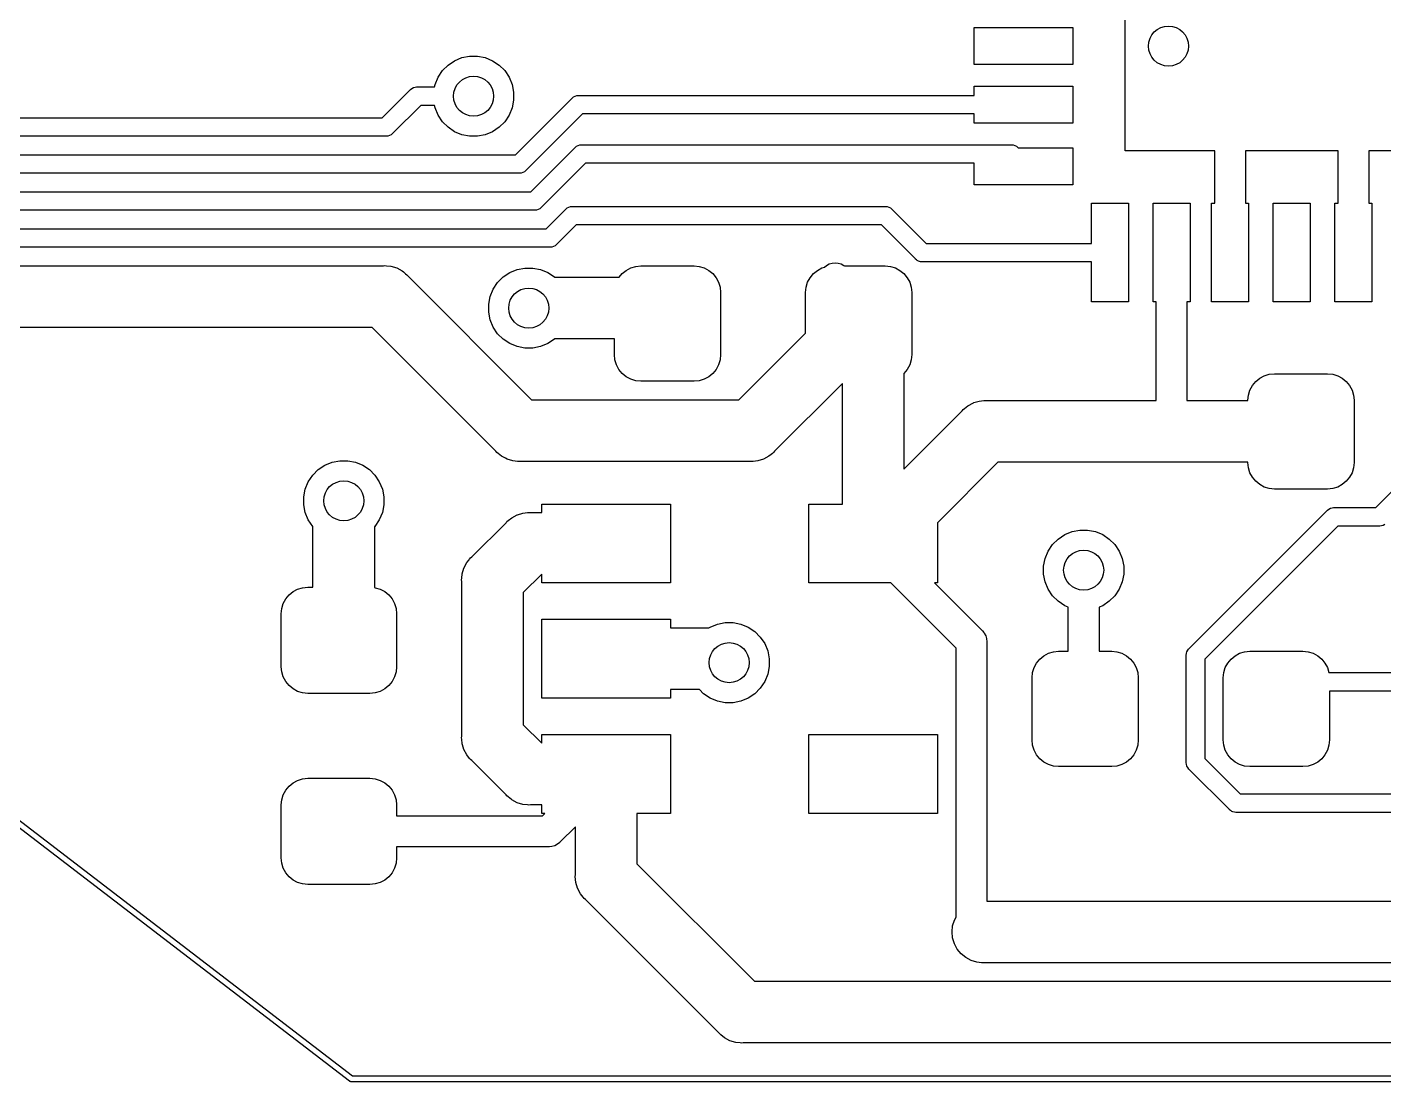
# Model space of a CAD drawing. Extents: x 3.73 to 8.73, y -2.84 to -2.2.
# Drawn here: x 5.4548 to 5.8949, y -2.841 to -2.4989 of the extents above; entities that cross this region are included whole.
import ezdxf

# ---------------------------------------------------------------- set-up
doc = ezdxf.new("R2010")
doc.units = 0
doc.header["$MEASUREMENT"] = 0
doc.layers.add('BLACK', color=7, linetype='CONTINUOUS')

msp = doc.modelspace()

# ---------------------------------------------------------------- linework, layer by layer
at = {"layer": 'BLACK', "linetype": 'CONTINUOUS'}
for p, q in [((5.811, -2.539), (5.811, -2.411)), ((5.762, -2.511), (5.762, -2.499)), ((5.762, -2.499), (5.794, -2.499)), ((5.794, -2.499), (5.794, -2.511)), ((5.5958, -2.50875), (5.59831, -2.50825)), ((5.59831, -2.50825), (5.60088, -2.50825)), ((5.60088, -2.50825), (5.60339, -2.50875)), ((5.5895, -2.51296), (5.59131, -2.51115)), ((5.59131, -2.51115), (5.59344, -2.50973)), ((5.59344, -2.50973), (5.5958, -2.50875)), ((5.60339, -2.50875), (5.60575, -2.50973)), ((5.60575, -2.50973), (5.60788, -2.51115)), ((5.60788, -2.51115), (5.60969, -2.51296)), ((5.794, -2.511), (5.762, -2.511)), ((5.58709, -2.51746), (5.58807, -2.51509)), ((5.58807, -2.51509), (5.5895, -2.51296)), ((5.60969, -2.51296), (5.61112, -2.51509)), ((5.61112, -2.51509), (5.6121, -2.51746)), ((5.56997, -2.52825), (5.57898, -2.51923)), ((5.57898, -2.51923), (5.57908, -2.51912)), ((5.57908, -2.51912), (5.57954, -2.51875)), ((5.57954, -2.51875), (5.58006, -2.51847)), ((5.58006, -2.51847), (5.58062, -2.5183)), ((5.58062, -2.5183), (5.58106, -2.51825)), ((5.58106, -2.51825), (5.58121, -2.51824)), ((5.58106, -2.51825), (5.58106, -2.51825)), ((5.58121, -2.51824), (5.58136, -2.51825)), ((5.58136, -2.51825), (5.58694, -2.51825)), ((5.58694, -2.51825), (5.58709, -2.51746)), ((5.6121, -2.51746), (5.61259, -2.51997)), ((5.61259, -2.51997), (5.61259, -2.52253)), ((5.63153, -2.52187), (5.63199, -2.52149)), ((5.63199, -2.52149), (5.63251, -2.52121)), ((5.63251, -2.52121), (5.63308, -2.52104)), ((5.63308, -2.52104), (5.63352, -2.521)), ((5.63352, -2.521), (5.63367, -2.52099)), ((5.63352, -2.521), (5.63352, -2.521)), ((5.63367, -2.52099), (5.63381, -2.521)), ((5.63381, -2.521), (5.762, -2.521)), ((5.762, -2.521), (5.762, -2.518)), ((5.762, -2.518), (5.794, -2.518)), ((5.794, -2.518), (5.794, -2.53)), ((5.58245, -2.52425), (5.57344, -2.53327)), ((5.58694, -2.52425), (5.58245, -2.52425)), ((5.58709, -2.52504), (5.58694, -2.52425)), ((5.58807, -2.52741), (5.58709, -2.52504)), ((5.6121, -2.52504), (5.61112, -2.52741)), ((5.61259, -2.52253), (5.6121, -2.52504)), ((5.61317, -2.54025), (5.63144, -2.52198)), ((5.63144, -2.52198), (5.63153, -2.52187)), ((4.25765, -2.52825), (5.56997, -2.52825)), ((5.5895, -2.52954), (5.58807, -2.52741)), ((5.59131, -2.53135), (5.5895, -2.52954)), ((5.60969, -2.52954), (5.60788, -2.53135)), ((5.61112, -2.52741), (5.60969, -2.52954)), ((5.63491, -2.527), (5.61664, -2.54527)), ((5.762, -2.527), (5.63491, -2.527)), ((5.762, -2.53), (5.762, -2.527)), ((5.794, -2.53), (5.762, -2.53)), ((5.57106, -2.53425), (4.25656, -2.53425)), ((5.57121, -2.53427), (5.57106, -2.53425)), ((5.57136, -2.53425), (5.57121, -2.53427)), ((5.5718, -2.53421), (5.57136, -2.53425)), ((5.57136, -2.53425), (5.57136, -2.53425)), ((5.57236, -2.53404), (5.5718, -2.53421)), ((5.57289, -2.53376), (5.57236, -2.53404)), ((5.57334, -2.53338), (5.57289, -2.53376)), ((5.57344, -2.53327), (5.57334, -2.53338)), ((5.59344, -2.53277), (5.59131, -2.53135)), ((5.5958, -2.53375), (5.59344, -2.53277)), ((5.59831, -2.53425), (5.5958, -2.53375)), ((5.60088, -2.53425), (5.59831, -2.53425)), ((5.60339, -2.53375), (5.60088, -2.53425)), ((5.60575, -2.53277), (5.60339, -2.53375)), ((5.60788, -2.53135), (5.60575, -2.53277)), ((5.61814, -2.55225), (5.63241, -2.53798)), ((5.63241, -2.53798), (5.63251, -2.53787)), ((5.63251, -2.53787), (5.63262, -2.53777)), ((5.63262, -2.53777), (5.63296, -2.53749)), ((5.63262, -2.53777), (5.63262, -2.53777)), ((5.63296, -2.53749), (5.63348, -2.53721)), ((5.63348, -2.53721), (5.63405, -2.53704)), ((5.63405, -2.53704), (5.63449, -2.537)), ((5.63449, -2.537), (5.63464, -2.53699)), ((5.63449, -2.537), (5.63449, -2.537)), ((5.63464, -2.53699), (5.63478, -2.537)), ((5.63478, -2.537), (5.77385, -2.537)), ((5.77385, -2.537), (5.774, -2.53699)), ((5.774, -2.53699), (5.77415, -2.537)), ((5.77415, -2.537), (5.77415, -2.537)), ((5.77415, -2.537), (5.77459, -2.53704)), ((5.77459, -2.53704), (5.77515, -2.53721)), ((5.77515, -2.53721), (5.77567, -2.53749)), ((5.77567, -2.53749), (5.77613, -2.53787)), ((5.77613, -2.53787), (5.77623, -2.53798)), ((5.77623, -2.53798), (5.77624, -2.538)), ((5.77624, -2.538), (5.794, -2.538)), ((5.794, -2.538), (5.794, -2.55)), ((5.84, -2.539), (5.811, -2.539)), ((5.84, -2.556), (5.84, -2.539)), ((5.88, -2.539), (5.85, -2.539)), ((5.85, -2.539), (5.85, -2.556)), ((5.88, -2.556), (5.88, -2.539)), ((5.9, -2.539), (5.89, -2.539)), ((5.89, -2.539), (5.89, -2.556)), ((4.18436, -2.54025), (5.61317, -2.54025)), ((5.63588, -2.543), (5.62161, -2.55727)), ((5.762, -2.543), (5.63588, -2.543)), ((5.762, -2.55), (5.762, -2.543)), ((5.61427, -2.54625), (4.18326, -2.54625)), ((5.61441, -2.54627), (5.61427, -2.54625)), ((5.61456, -2.54625), (5.61441, -2.54627)), ((5.615, -2.54621), (5.61456, -2.54625)), ((5.61456, -2.54625), (5.61456, -2.54625)), ((5.61557, -2.54604), (5.615, -2.54621)), ((5.61609, -2.54576), (5.61557, -2.54604)), ((5.61655, -2.54538), (5.61609, -2.54576)), ((5.61664, -2.54527), (5.61655, -2.54538)), ((3.97005, -2.55225), (5.61814, -2.55225)), ((5.794, -2.55), (5.762, -2.55)), ((5.8, -2.569), (5.8, -2.556)), ((5.8, -2.556), (5.812, -2.556)), ((5.812, -2.556), (5.812, -2.588)), ((5.82, -2.588), (5.82, -2.556)), ((5.82, -2.556), (5.832, -2.556)), ((5.832, -2.556), (5.832, -2.588)), ((5.839, -2.588), (5.839, -2.556)), ((5.839, -2.556), (5.84, -2.556)), ((5.85, -2.556), (5.851, -2.556)), ((5.851, -2.556), (5.851, -2.588)), ((5.859, -2.588), (5.859, -2.556)), ((5.859, -2.556), (5.871, -2.556)), ((5.871, -2.556), (5.871, -2.588)), ((5.879, -2.588), (5.879, -2.556)), ((5.879, -2.556), (5.88, -2.556)), ((5.89, -2.556), (5.891, -2.556)), ((5.891, -2.556), (5.891, -2.588)), ((5.61924, -2.55825), (3.97115, -2.55825)), ((5.61938, -2.55827), (5.61924, -2.55825)), ((5.61953, -2.55825), (5.61938, -2.55827)), ((5.61997, -2.55821), (5.61953, -2.55825)), ((5.61953, -2.55825), (5.61953, -2.55825)), ((5.62054, -2.55804), (5.61997, -2.55821)), ((5.62106, -2.55776), (5.62054, -2.55804)), ((5.62152, -2.55738), (5.62106, -2.55776)), ((5.62161, -2.55727), (5.62152, -2.55738)), ((5.62311, -2.56425), (5.62938, -2.55798)), ((5.62938, -2.55798), (5.62948, -2.55787)), ((5.62948, -2.55787), (5.62993, -2.55749)), ((5.62993, -2.55749), (5.63045, -2.55721)), ((5.63045, -2.55721), (5.63102, -2.55704)), ((5.63102, -2.55704), (5.63146, -2.557)), ((5.63146, -2.557), (5.63161, -2.55699)), ((5.63146, -2.557), (5.63146, -2.557)), ((5.63161, -2.55699), (5.63175, -2.557)), ((5.63175, -2.557), (5.73297, -2.557)), ((5.73297, -2.557), (5.73312, -2.55699)), ((5.73312, -2.55699), (5.73326, -2.557)), ((5.73326, -2.557), (5.73326, -2.557)), ((5.73326, -2.557), (5.7337, -2.55704)), ((5.7337, -2.55704), (5.73427, -2.55721)), ((5.73427, -2.55721), (5.73479, -2.55749)), ((5.73479, -2.55749), (5.73525, -2.55787)), ((5.73525, -2.55787), (5.73534, -2.55798)), ((5.73534, -2.55798), (5.74636, -2.569)), ((4.39289, -2.56425), (5.62311, -2.56425)), ((5.63285, -2.563), (5.62658, -2.56927)), ((5.73187, -2.563), (5.63285, -2.563)), ((5.74289, -2.57402), (5.73187, -2.563)), ((5.62551, -2.57004), (5.62494, -2.57021)), ((5.62603, -2.56976), (5.62551, -2.57004)), ((5.62649, -2.56938), (5.62603, -2.56976)), ((5.62658, -2.56927), (5.62649, -2.56938)), ((5.74636, -2.569), (5.8, -2.569)), ((5.62421, -2.57025), (4.39575, -2.57025)), ((5.62435, -2.57027), (5.62421, -2.57025)), ((5.6245, -2.57025), (5.62435, -2.57027)), ((5.62494, -2.57021), (5.6245, -2.57025)), ((5.6245, -2.57025), (5.6245, -2.57025)), ((5.74299, -2.57413), (5.74289, -2.57402)), ((5.74323, -2.57434), (5.74299, -2.57413)), ((5.74344, -2.57451), (5.74323, -2.57434)), ((5.74396, -2.57478), (5.74344, -2.57451)), ((4.42424, -2.57625), (5.57034, -2.57625)), ((5.57034, -2.57625), (5.57083, -2.5762)), ((5.57083, -2.5762), (5.57132, -2.57625)), ((5.57132, -2.57625), (5.57132, -2.57625)), ((5.57132, -2.57625), (5.57279, -2.5764)), ((5.57279, -2.5764), (5.57468, -2.57697)), ((5.57468, -2.57697), (5.57642, -2.5779)), ((5.57642, -2.5779), (5.57685, -2.57825)), ((5.57685, -2.57825), (5.57756, -2.57883)), ((5.57756, -2.57883), (5.57756, -2.57884)), ((5.57756, -2.57884), (5.57794, -2.57915)), ((5.60921, -2.5799), (5.61134, -2.57848)), ((5.61134, -2.57848), (5.61371, -2.5775)), ((5.61371, -2.5775), (5.61622, -2.577)), ((5.61622, -2.577), (5.61878, -2.577)), ((5.61878, -2.577), (5.62129, -2.5775)), ((5.62129, -2.5775), (5.62366, -2.57848)), ((5.62366, -2.57848), (5.62579, -2.5799)), ((5.64683, -2.58), (5.6478, -2.57882)), ((5.6478, -2.57882), (5.6491, -2.57775)), ((5.6491, -2.57775), (5.65059, -2.57695)), ((5.65059, -2.57695), (5.65221, -2.57646)), ((5.65221, -2.57646), (5.65389, -2.5763)), ((5.65389, -2.5763), (5.67111, -2.5763)), ((5.67111, -2.5763), (5.67279, -2.57646)), ((5.67279, -2.57646), (5.67441, -2.57695)), ((5.67441, -2.57695), (5.6759, -2.57775)), ((5.6759, -2.57775), (5.6772, -2.57882)), ((5.6772, -2.57882), (5.67827, -2.58013)), ((5.70873, -2.58013), (5.70981, -2.57882)), ((5.70981, -2.57882), (5.71111, -2.57775)), ((5.71111, -2.57775), (5.7126, -2.57695)), ((5.7126, -2.57695), (5.71343, -2.5767)), ((5.71343, -2.5767), (5.71412, -2.57614)), ((5.71412, -2.57614), (5.71499, -2.57567)), ((5.71499, -2.57567), (5.71593, -2.57539)), ((5.71593, -2.57539), (5.71691, -2.57529)), ((5.71691, -2.57529), (5.71789, -2.57539)), ((5.71789, -2.57539), (5.71883, -2.57567)), ((5.71883, -2.57567), (5.7197, -2.57614)), ((5.7197, -2.57614), (5.7199, -2.5763)), ((5.7199, -2.5763), (5.73312, -2.5763)), ((5.73312, -2.5763), (5.7348, -2.57646)), ((5.7348, -2.57646), (5.73642, -2.57695)), ((5.73642, -2.57695), (5.7379, -2.57775)), ((5.7379, -2.57775), (5.73921, -2.57882)), ((5.73921, -2.57882), (5.74028, -2.58013)), ((5.74396, -2.57479), (5.74396, -2.57478)), ((5.74453, -2.57496), (5.74396, -2.57479)), ((5.74497, -2.575), (5.74453, -2.57496)), ((5.74512, -2.57501), (5.74497, -2.575)), ((5.74497, -2.575), (5.74497, -2.575)), ((5.74526, -2.575), (5.74512, -2.57501)), ((5.8, -2.575), (5.74526, -2.575)), ((5.8, -2.588), (5.8, -2.575)), ((5.57794, -2.57915), (5.57825, -2.57953)), ((5.57825, -2.57953), (5.61842, -2.6197)), ((5.60598, -2.58384), (5.6074, -2.58171)), ((5.6074, -2.58171), (5.60921, -2.5799)), ((5.62579, -2.5799), (5.62588, -2.58)), ((5.62588, -2.58), (5.64683, -2.58)), ((5.67827, -2.58013), (5.67907, -2.58162)), ((5.67907, -2.58162), (5.67956, -2.58323)), ((5.67956, -2.58323), (5.67972, -2.58491)), ((5.70728, -2.58491), (5.70745, -2.58323)), ((5.70745, -2.58323), (5.70794, -2.58162)), ((5.70794, -2.58162), (5.70873, -2.58013)), ((5.74028, -2.58013), (5.74108, -2.58162)), ((5.74108, -2.58162), (5.74157, -2.58323)), ((5.74157, -2.58323), (5.74173, -2.58491)), ((5.6045, -2.58872), (5.605, -2.58621)), ((5.605, -2.58621), (5.60598, -2.58384)), ((5.67972, -2.58491), (5.67972, -2.60509)), ((5.70728, -2.59808), (5.70728, -2.58491)), ((5.74173, -2.58491), (5.74173, -2.60509)), ((5.6045, -2.59128), (5.6045, -2.58872)), ((5.605, -2.59379), (5.6045, -2.59128)), ((5.812, -2.588), (5.8, -2.588)), ((5.821, -2.588), (5.82, -2.588)), ((5.821, -2.62), (5.821, -2.588)), ((5.832, -2.588), (5.831, -2.588)), ((5.831, -2.588), (5.831, -2.62)), ((5.851, -2.588), (5.839, -2.588)), ((5.871, -2.588), (5.859, -2.588)), ((5.891, -2.588), (5.879, -2.588)), ((5.56669, -2.59625), (4.42776, -2.59625)), ((5.60686, -2.63643), (5.56669, -2.59625)), ((5.60598, -2.59616), (5.605, -2.59379)), ((5.6074, -2.59829), (5.60598, -2.59616)), ((5.60921, -2.6001), (5.6074, -2.59829)), ((5.61134, -2.60152), (5.60921, -2.6001)), ((5.62579, -2.6001), (5.62366, -2.60152)), ((5.62588, -2.6), (5.62579, -2.6001)), ((5.64528, -2.6), (5.62588, -2.6)), ((5.64528, -2.60509), (5.64528, -2.6)), ((5.68566, -2.6197), (5.70728, -2.59808)), ((5.61371, -2.6025), (5.61134, -2.60152)), ((5.61622, -2.603), (5.61371, -2.6025)), ((5.61878, -2.603), (5.61622, -2.603)), ((5.62129, -2.6025), (5.61878, -2.603)), ((5.62366, -2.60152), (5.62129, -2.6025)), ((5.64544, -2.60677), (5.64528, -2.60509)), ((5.67972, -2.60509), (5.67956, -2.60677)), ((5.74173, -2.60509), (5.74157, -2.60677)), ((5.26061, -2.60923), (5.56033, -2.83902)), ((5.64593, -2.60838), (5.64544, -2.60677)), ((5.64673, -2.60987), (5.64593, -2.60838)), ((5.67907, -2.60838), (5.67827, -2.60987)), ((5.67956, -2.60677), (5.67907, -2.60838)), ((5.74108, -2.60838), (5.74028, -2.60987)), ((5.74157, -2.60677), (5.74108, -2.60838)), ((5.55939, -2.84077), (5.25967, -2.61098)), ((5.6478, -2.61118), (5.64673, -2.60987)), ((5.6491, -2.61225), (5.6478, -2.61118)), ((5.65059, -2.61305), (5.6491, -2.61225)), ((5.65221, -2.61354), (5.65059, -2.61305)), ((5.65389, -2.6137), (5.65221, -2.61354)), ((5.67111, -2.6137), (5.65389, -2.6137)), ((5.67279, -2.61354), (5.67111, -2.6137)), ((5.67441, -2.61305), (5.67279, -2.61354)), ((5.6759, -2.61225), (5.67441, -2.61305)), ((5.6772, -2.61118), (5.6759, -2.61225)), ((5.67827, -2.60987), (5.6772, -2.61118)), ((5.74028, -2.60987), (5.73921, -2.61117)), ((5.73921, -2.61117), (5.73921, -2.6422)), ((5.85222, -2.61513), (5.85329, -2.61382)), ((5.85329, -2.61382), (5.8546, -2.61275)), ((5.8546, -2.61275), (5.85608, -2.61195)), ((5.85608, -2.61195), (5.8577, -2.61146)), ((5.8577, -2.61146), (5.85938, -2.6113)), ((5.85938, -2.6113), (5.8766, -2.6113)), ((5.8766, -2.6113), (5.87828, -2.61146)), ((5.87828, -2.61146), (5.8799, -2.61195)), ((5.8799, -2.61195), (5.88139, -2.61275)), ((5.88139, -2.61275), (5.88269, -2.61382)), ((5.88269, -2.61382), (5.88377, -2.61513)), ((5.71921, -2.61444), (5.69722, -2.63643)), ((5.71921, -2.65354), (5.71921, -2.61444)), ((5.85077, -2.61991), (5.85093, -2.61823)), ((5.85093, -2.61823), (5.85142, -2.61662)), ((5.85142, -2.61662), (5.85222, -2.61513)), ((5.88377, -2.61513), (5.88456, -2.61662)), ((5.88456, -2.61662), (5.88505, -2.61823)), ((5.88505, -2.61823), (5.88522, -2.61991)), ((5.61842, -2.6197), (5.68566, -2.6197)), ((5.75813, -2.62328), (5.75845, -2.62289)), ((5.75845, -2.62289), (5.75883, -2.62258)), ((5.75883, -2.62258), (5.75997, -2.62165)), ((5.75883, -2.62258), (5.75883, -2.62258)), ((5.75997, -2.62165), (5.76171, -2.62072)), ((5.76171, -2.62072), (5.76189, -2.62066)), ((5.76189, -2.62066), (5.76359, -2.62014)), ((5.76359, -2.62014), (5.76506, -2.62)), ((5.76506, -2.62), (5.76555, -2.61995)), ((5.76506, -2.62), (5.76506, -2.62)), ((5.76555, -2.61995), (5.76604, -2.62)), ((5.76604, -2.62), (5.821, -2.62)), ((5.831, -2.62), (5.85077, -2.62)), ((5.85077, -2.62), (5.85077, -2.61991)), ((5.88522, -2.61991), (5.88522, -2.64009)), ((5.73921, -2.6422), (5.75813, -2.62328)), ((5.55134, -2.64098), (5.55371, -2.64)), ((5.55371, -2.64), (5.55622, -2.6395)), ((5.55622, -2.6395), (5.55878, -2.6395)), ((5.55878, -2.6395), (5.56129, -2.64)), ((5.56129, -2.64), (5.56366, -2.64098)), ((5.60718, -2.63681), (5.60686, -2.63643)), ((5.60756, -2.63712), (5.60718, -2.63681)), ((5.6087, -2.63806), (5.60756, -2.63712)), ((5.60756, -2.63712), (5.60756, -2.63712)), ((5.60992, -2.63871), (5.6087, -2.63806)), ((5.61044, -2.63898), (5.60992, -2.63871)), ((5.61232, -2.63956), (5.61044, -2.63898)), ((5.61379, -2.6397), (5.61232, -2.63956)), ((5.61428, -2.63975), (5.61379, -2.6397)), ((5.61379, -2.6397), (5.61379, -2.6397)), ((5.61477, -2.6397), (5.61428, -2.63975)), ((5.68932, -2.6397), (5.61477, -2.6397)), ((5.68981, -2.63975), (5.68932, -2.6397)), ((5.6903, -2.6397), (5.68981, -2.63975)), ((5.69177, -2.63956), (5.6903, -2.6397)), ((5.6903, -2.6397), (5.6903, -2.6397)), ((5.69365, -2.63898), (5.69177, -2.63956)), ((5.69539, -2.63806), (5.69365, -2.63898)), ((5.6961, -2.63747), (5.69539, -2.63806)), ((5.69653, -2.63712), (5.6961, -2.63747)), ((5.69691, -2.63681), (5.69653, -2.63712)), ((5.69653, -2.63712), (5.69653, -2.63712)), ((5.69722, -2.63643), (5.69691, -2.63681)), ((5.76969, -2.64), (5.75008, -2.65961)), ((5.85077, -2.64), (5.76969, -2.64)), ((5.85077, -2.64009), (5.85077, -2.64)), ((5.85093, -2.64177), (5.85077, -2.64009)), ((5.88522, -2.64009), (5.88505, -2.64177)), ((5.54598, -2.64634), (5.5474, -2.64421)), ((5.5474, -2.64421), (5.54921, -2.6424)), ((5.54921, -2.6424), (5.55134, -2.64098)), ((5.56366, -2.64098), (5.56579, -2.6424)), ((5.56579, -2.6424), (5.5676, -2.64421)), ((5.5676, -2.64421), (5.56902, -2.64634)), ((5.85142, -2.64338), (5.85093, -2.64177)), ((5.85222, -2.64487), (5.85142, -2.64338)), ((5.85329, -2.64618), (5.85222, -2.64487)), ((5.88377, -2.64487), (5.88269, -2.64618)), ((5.88456, -2.64338), (5.88377, -2.64487)), ((5.88505, -2.64177), (5.88456, -2.64338)), ((5.5445, -2.65122), (5.545, -2.64871)), ((5.545, -2.64871), (5.54598, -2.64634)), ((5.56902, -2.64634), (5.57, -2.64871)), ((5.57, -2.64871), (5.5705, -2.65122)), ((5.8546, -2.64725), (5.85329, -2.64618)), ((5.85608, -2.64805), (5.8546, -2.64725)), ((5.8577, -2.64854), (5.85608, -2.64805)), ((5.85938, -2.6487), (5.8577, -2.64854)), ((5.8766, -2.6487), (5.85938, -2.6487)), ((5.87828, -2.64854), (5.8766, -2.6487)), ((5.8799, -2.64805), (5.87828, -2.64854)), ((5.88139, -2.64725), (5.8799, -2.64805)), ((5.88269, -2.64618), (5.88139, -2.64725)), ((5.89222, -2.6547), (5.90078, -2.64614)), ((5.5445, -2.65378), (5.5445, -2.65122)), ((5.5705, -2.65122), (5.5705, -2.65378)), ((5.62173, -2.65634), (5.62173, -2.65354)), ((5.62173, -2.65354), (5.66346, -2.65354)), ((5.66346, -2.65354), (5.66346, -2.67913)), ((5.70835, -2.67913), (5.70835, -2.65354)), ((5.70835, -2.65354), (5.71921, -2.65354)), ((5.545, -2.65629), (5.5445, -2.65378)), ((5.54598, -2.65866), (5.545, -2.65629)), ((5.57, -2.65629), (5.56902, -2.65866)), ((5.5705, -2.65378), (5.57, -2.65629)), ((5.61081, -2.65892), (5.61196, -2.65798)), ((5.61196, -2.65798), (5.61369, -2.65706)), ((5.61369, -2.65706), (5.6138, -2.65702)), ((5.6138, -2.65702), (5.61558, -2.65648)), ((5.61558, -2.65648), (5.61705, -2.65634)), ((5.61705, -2.65634), (5.61754, -2.65629)), ((5.61705, -2.65634), (5.61705, -2.65634)), ((5.61754, -2.65629), (5.61803, -2.65634)), ((5.61803, -2.65634), (5.62173, -2.65634)), ((5.83176, -2.70039), (5.87646, -2.65568)), ((5.87646, -2.65568), (5.87656, -2.65557)), ((5.87656, -2.65557), (5.87702, -2.65519)), ((5.87702, -2.65519), (5.87754, -2.65492)), ((5.87754, -2.65492), (5.8781, -2.65474)), ((5.8781, -2.65474), (5.87854, -2.6547)), ((5.87854, -2.6547), (5.87869, -2.65469)), ((5.87869, -2.65469), (5.87884, -2.6547)), ((5.87884, -2.6547), (5.89222, -2.6547)), ((5.5474, -2.66079), (5.54598, -2.65866)), ((5.5475, -2.66088), (5.5474, -2.66079)), ((5.5475, -2.68051), (5.5475, -2.66088)), ((5.5676, -2.66079), (5.5675, -2.66088)), ((5.5675, -2.66088), (5.5675, -2.68066)), ((5.56902, -2.65866), (5.5676, -2.66079)), ((5.59901, -2.67073), (5.61012, -2.65961)), ((5.61012, -2.65961), (5.61043, -2.65923)), ((5.61043, -2.65923), (5.61081, -2.65892)), ((5.61081, -2.65892), (5.61081, -2.65892)), ((5.75008, -2.65961), (5.75008, -2.67913)), ((5.79134, -2.66348), (5.79371, -2.6625)), ((5.79371, -2.6625), (5.79622, -2.662)), ((5.79622, -2.662), (5.79878, -2.662)), ((5.79878, -2.662), (5.80129, -2.6625)), ((5.80129, -2.6625), (5.80366, -2.66348)), ((5.87993, -2.6607), (5.83678, -2.70386)), ((5.89331, -2.6607), (5.87993, -2.6607)), ((5.89346, -2.66072), (5.89331, -2.6607)), ((5.89361, -2.6607), (5.89346, -2.66072)), ((5.89405, -2.66066), (5.89361, -2.6607)), ((5.89361, -2.6607), (5.89361, -2.6607)), ((5.89461, -2.66049), (5.89405, -2.66066)), ((5.89513, -2.66021), (5.89461, -2.66049)), ((5.78598, -2.66884), (5.7874, -2.66671)), ((5.7874, -2.66671), (5.78921, -2.6649)), ((5.78921, -2.6649), (5.79134, -2.66348)), ((5.80366, -2.66348), (5.80579, -2.6649)), ((5.80579, -2.6649), (5.8076, -2.66671)), ((5.8076, -2.66671), (5.80902, -2.66884)), ((5.59831, -2.67142), (5.59863, -2.67104)), ((5.59863, -2.67104), (5.59901, -2.67073)), ((5.7845, -2.67372), (5.785, -2.67121)), ((5.785, -2.67121), (5.78598, -2.66884)), ((5.80902, -2.66884), (5.81, -2.67121)), ((5.81, -2.67121), (5.8105, -2.67372)), ((5.59588, -2.67618), (5.59645, -2.6743)), ((5.59645, -2.6743), (5.59738, -2.67256)), ((5.59738, -2.67256), (5.59811, -2.67167)), ((5.59811, -2.67167), (5.59831, -2.67142)), ((5.59831, -2.67142), (5.59831, -2.67142)), ((5.7845, -2.67628), (5.7845, -2.67372)), ((5.8105, -2.67372), (5.8105, -2.67628)), ((5.59568, -2.67814), (5.59573, -2.67765)), ((5.59573, -2.67864), (5.59568, -2.67814)), ((5.59573, -2.67765), (5.59588, -2.67618)), ((5.59573, -2.67765), (5.59573, -2.67765)), ((5.59573, -2.72884), (5.59573, -2.67864)), ((5.62168, -2.67634), (5.61573, -2.68229)), ((5.62173, -2.67634), (5.62168, -2.67634)), ((5.62173, -2.67913), (5.62173, -2.67634)), ((5.66346, -2.67913), (5.62173, -2.67913)), ((5.73494, -2.67913), (5.70835, -2.67913)), ((5.75608, -2.70028), (5.73494, -2.67913)), ((5.75008, -2.67913), (5.74908, -2.67913)), ((5.74908, -2.67913), (5.76444, -2.6945)), ((5.785, -2.67879), (5.7845, -2.67628)), ((5.78598, -2.68116), (5.785, -2.67879)), ((5.81, -2.67879), (5.80902, -2.68116)), ((5.8105, -2.67628), (5.81, -2.67879)), ((5.53786, -2.68583), (5.53866, -2.68434)), ((5.53866, -2.68434), (5.53973, -2.68303)), ((5.53973, -2.68303), (5.54103, -2.68196)), ((5.54103, -2.68196), (5.54252, -2.68117)), ((5.54252, -2.68117), (5.54414, -2.68068)), ((5.54414, -2.68068), (5.54582, -2.68051)), ((5.54582, -2.68051), (5.5475, -2.68051)), ((5.5675, -2.68066), (5.56767, -2.68068)), ((5.56767, -2.68068), (5.56929, -2.68117)), ((5.56929, -2.68117), (5.57078, -2.68196)), ((5.57078, -2.68196), (5.57208, -2.68303)), ((5.57208, -2.68303), (5.57315, -2.68434)), ((5.57315, -2.68434), (5.57395, -2.68583)), ((5.61573, -2.68229), (5.61573, -2.72519)), ((5.7874, -2.68329), (5.78598, -2.68116)), ((5.78921, -2.6851), (5.7874, -2.68329)), ((5.8076, -2.68329), (5.80579, -2.6851)), ((5.80902, -2.68116), (5.8076, -2.68329)), ((5.5372, -2.68912), (5.53737, -2.68744)), ((5.53737, -2.68744), (5.53786, -2.68583)), ((5.57395, -2.68583), (5.57444, -2.68744)), ((5.57444, -2.68744), (5.57461, -2.68912)), ((5.79134, -2.68652), (5.78921, -2.6851)), ((5.7925, -2.687), (5.79134, -2.68652)), ((5.7925, -2.7013), (5.7925, -2.687)), ((5.80366, -2.68652), (5.8025, -2.687)), ((5.8025, -2.687), (5.8025, -2.7013)), ((5.80579, -2.6851), (5.80366, -2.68652)), ((5.5372, -2.70635), (5.5372, -2.68912)), ((5.57461, -2.68912), (5.57461, -2.70635)), ((5.62173, -2.71654), (5.62173, -2.69094)), ((5.62173, -2.69094), (5.66346, -2.69094)), ((5.66346, -2.69094), (5.66346, -2.69374)), ((5.67634, -2.69348), (5.67871, -2.6925)), ((5.67871, -2.6925), (5.68122, -2.692)), ((5.68122, -2.692), (5.68378, -2.692)), ((5.68378, -2.692), (5.68629, -2.6925)), ((5.68629, -2.6925), (5.68866, -2.69348)), ((5.66346, -2.69374), (5.67595, -2.69374)), ((5.67595, -2.69374), (5.67634, -2.69348)), ((5.68866, -2.69348), (5.69079, -2.6949)), ((5.69079, -2.6949), (5.6926, -2.69671)), ((5.6926, -2.69671), (5.69402, -2.69884)), ((5.76444, -2.6945), (5.76463, -2.69465)), ((5.76463, -2.69465), (5.76509, -2.69521)), ((5.76509, -2.69521), (5.76526, -2.69541)), ((5.76526, -2.69541), (5.76572, -2.69628)), ((5.76572, -2.69628), (5.76601, -2.69722)), ((5.76601, -2.69722), (5.7661, -2.6982)), ((5.69402, -2.69884), (5.695, -2.70121)), ((5.695, -2.70121), (5.6955, -2.70372)), ((5.75608, -2.78754), (5.75608, -2.70028)), ((5.7661, -2.6982), (5.76608, -2.69845)), ((5.76608, -2.69845), (5.76608, -2.78235)), ((5.7846, -2.70275), (5.78608, -2.70195)), ((5.78608, -2.70195), (5.7877, -2.70146)), ((5.7877, -2.70146), (5.78938, -2.7013)), ((5.78938, -2.7013), (5.7925, -2.7013)), ((5.8025, -2.7013), (5.8066, -2.7013)), ((5.8066, -2.7013), (5.80828, -2.70146)), ((5.80828, -2.70146), (5.8099, -2.70195)), ((5.8099, -2.70195), (5.81139, -2.70275)), ((5.83076, -2.70262), (5.83082, -2.70203)), ((5.83082, -2.70203), (5.83084, -2.70195)), ((5.83084, -2.70195), (5.83099, -2.70146)), ((5.83099, -2.70146), (5.83127, -2.70094)), ((5.83127, -2.70094), (5.83155, -2.7006)), ((5.83155, -2.7006), (5.83164, -2.70048)), ((5.83164, -2.70048), (5.83176, -2.70039)), ((5.8466, -2.70275), (5.84809, -2.70195)), ((5.84809, -2.70195), (5.84971, -2.70146)), ((5.84971, -2.70146), (5.85139, -2.7013)), ((5.85139, -2.7013), (5.86861, -2.7013)), ((5.86861, -2.7013), (5.87029, -2.70146)), ((5.87029, -2.70146), (5.87191, -2.70195)), ((5.87191, -2.70195), (5.8734, -2.70275)), ((5.53737, -2.70803), (5.5372, -2.70635)), ((5.57461, -2.70635), (5.57444, -2.70803)), ((5.6955, -2.70628), (5.695, -2.70879)), ((5.6955, -2.70372), (5.6955, -2.70628)), ((5.78142, -2.70662), (5.78222, -2.70513)), ((5.78222, -2.70513), (5.78329, -2.70382)), ((5.78329, -2.70382), (5.7846, -2.70275)), ((5.81139, -2.70275), (5.81269, -2.70382)), ((5.81269, -2.70382), (5.81377, -2.70513)), ((5.81377, -2.70513), (5.81456, -2.70662)), ((5.83078, -2.70276), (5.83076, -2.70262)), ((5.83078, -2.73724), (5.83078, -2.70276)), ((5.83678, -2.70386), (5.83678, -2.73614)), ((5.84343, -2.70662), (5.84423, -2.70513)), ((5.84423, -2.70513), (5.8453, -2.70382)), ((5.8453, -2.70382), (5.8466, -2.70275)), ((5.8734, -2.70275), (5.8747, -2.70382)), ((5.8747, -2.70382), (5.87577, -2.70513)), ((5.87577, -2.70513), (5.87657, -2.70662)), ((5.53786, -2.70964), (5.53737, -2.70803)), ((5.53866, -2.71113), (5.53786, -2.70964)), ((5.57395, -2.70964), (5.57315, -2.71113)), ((5.57444, -2.70803), (5.57395, -2.70964)), ((5.695, -2.70879), (5.69402, -2.71116)), ((5.78077, -2.70991), (5.78093, -2.70823)), ((5.78077, -2.73009), (5.78077, -2.70991)), ((5.78093, -2.70823), (5.78142, -2.70662)), ((5.81456, -2.70662), (5.81505, -2.70823)), ((5.81505, -2.70823), (5.81522, -2.70991)), ((5.81522, -2.70991), (5.81522, -2.73009)), ((5.84278, -2.70991), (5.84294, -2.70823)), ((5.84278, -2.73009), (5.84278, -2.70991)), ((5.84294, -2.70823), (5.84343, -2.70662)), ((5.87657, -2.70662), (5.87706, -2.70822)), ((5.87706, -2.70822), (5.90063, -2.70822)), ((5.53973, -2.71244), (5.53866, -2.71113)), ((5.54103, -2.71351), (5.53973, -2.71244)), ((5.54252, -2.71431), (5.54103, -2.71351)), ((5.54414, -2.7148), (5.54252, -2.71431)), ((5.54582, -2.71496), (5.54414, -2.7148)), ((5.56599, -2.71496), (5.54582, -2.71496)), ((5.56767, -2.7148), (5.56599, -2.71496)), ((5.56929, -2.71431), (5.56767, -2.7148)), ((5.57078, -2.71351), (5.56929, -2.71431)), ((5.57208, -2.71244), (5.57078, -2.71351)), ((5.57315, -2.71113), (5.57208, -2.71244)), ((5.67286, -2.71374), (5.66346, -2.71374)), ((5.66346, -2.71374), (5.66346, -2.71654)), ((5.67421, -2.7151), (5.67286, -2.71374)), ((5.67634, -2.71652), (5.67421, -2.7151)), ((5.69079, -2.7151), (5.68866, -2.71652)), ((5.6926, -2.71329), (5.69079, -2.7151)), ((5.69402, -2.71116), (5.6926, -2.71329)), ((5.90063, -2.71422), (5.87722, -2.71422)), ((5.87722, -2.71422), (5.87722, -2.73009)), ((5.66346, -2.71654), (5.62173, -2.71654)), ((5.67871, -2.7175), (5.67634, -2.71652)), ((5.68122, -2.718), (5.67871, -2.7175)), ((5.68378, -2.718), (5.68122, -2.718)), ((5.68629, -2.7175), (5.68378, -2.718)), ((5.68866, -2.71652), (5.68629, -2.7175)), ((5.61573, -2.72519), (5.62168, -2.73114)), ((5.62173, -2.73114), (5.62173, -2.72835)), ((5.62173, -2.72835), (5.66346, -2.72835)), ((5.66346, -2.72835), (5.66346, -2.75394)), ((5.70835, -2.75394), (5.70835, -2.72835)), ((5.70835, -2.72835), (5.75008, -2.72835)), ((5.75008, -2.72835), (5.75008, -2.75394)), ((5.59568, -2.72934), (5.59573, -2.72884)), ((5.59573, -2.72983), (5.59568, -2.72934)), ((5.59588, -2.7313), (5.59573, -2.72983)), ((5.59573, -2.72983), (5.59573, -2.72983)), ((5.59599, -2.73168), (5.59588, -2.7313)), ((5.59645, -2.73318), (5.59599, -2.73168)), ((5.62168, -2.73114), (5.62173, -2.73114)), ((5.78093, -2.73177), (5.78077, -2.73009)), ((5.78142, -2.73338), (5.78093, -2.73177)), ((5.81505, -2.73177), (5.81456, -2.73338)), ((5.81522, -2.73009), (5.81505, -2.73177)), ((5.84294, -2.73177), (5.84278, -2.73009)), ((5.84343, -2.73338), (5.84294, -2.73177)), ((5.87706, -2.73177), (5.87657, -2.73338)), ((5.87722, -2.73009), (5.87706, -2.73177)), ((5.59738, -2.73492), (5.59645, -2.73318)), ((5.59831, -2.73606), (5.59738, -2.73492)), ((5.59863, -2.73644), (5.59831, -2.73606)), ((5.59831, -2.73606), (5.59831, -2.73606)), ((5.59901, -2.73675), (5.59863, -2.73644)), ((5.61012, -2.74787), (5.59901, -2.73675)), ((5.78222, -2.73487), (5.78142, -2.73338)), ((5.78329, -2.73618), (5.78222, -2.73487)), ((5.7846, -2.73725), (5.78329, -2.73618)), ((5.78608, -2.73805), (5.7846, -2.73725)), ((5.81139, -2.73725), (5.8099, -2.73805)), ((5.81269, -2.73618), (5.81139, -2.73725)), ((5.81377, -2.73487), (5.81269, -2.73618)), ((5.81456, -2.73338), (5.81377, -2.73487)), ((5.83076, -2.73738), (5.83078, -2.73724)), ((5.83078, -2.73753), (5.83076, -2.73738)), ((5.83678, -2.73614), (5.84822, -2.74759)), ((5.84423, -2.73487), (5.84343, -2.73338)), ((5.8453, -2.73618), (5.84423, -2.73487)), ((5.8466, -2.73725), (5.8453, -2.73618)), ((5.84809, -2.73805), (5.8466, -2.73725)), ((5.8734, -2.73725), (5.87191, -2.73805)), ((5.8747, -2.73618), (5.8734, -2.73725)), ((5.87577, -2.73487), (5.8747, -2.73618)), ((5.87657, -2.73338), (5.87577, -2.73487)), ((5.7877, -2.73854), (5.78608, -2.73805)), ((5.78938, -2.7387), (5.7877, -2.73854)), ((5.8066, -2.7387), (5.78938, -2.7387)), ((5.80828, -2.73854), (5.8066, -2.7387)), ((5.8099, -2.73805), (5.80828, -2.73854)), ((5.83082, -2.73797), (5.83078, -2.73753)), ((5.83078, -2.73753), (5.83078, -2.73753)), ((5.83099, -2.73854), (5.83082, -2.73797)), ((5.83127, -2.73906), (5.83099, -2.73854)), ((5.83164, -2.73952), (5.83127, -2.73906)), ((5.83176, -2.73961), (5.83164, -2.73952)), ((5.84476, -2.75261), (5.83176, -2.73961)), ((5.84971, -2.73854), (5.84809, -2.73805)), ((5.85139, -2.7387), (5.84971, -2.73854)), ((5.86861, -2.7387), (5.85139, -2.7387)), ((5.87029, -2.73854), (5.86861, -2.7387)), ((5.87191, -2.73805), (5.87029, -2.73854)), ((5.53866, -2.74635), (5.53973, -2.74504)), ((5.53973, -2.74504), (5.54103, -2.74397)), ((5.54103, -2.74397), (5.54252, -2.74318)), ((5.54252, -2.74318), (5.54414, -2.74269)), ((5.54414, -2.74269), (5.54582, -2.74252)), ((5.54582, -2.74252), (5.56599, -2.74252)), ((5.56599, -2.74252), (5.56767, -2.74269)), ((5.56767, -2.74269), (5.56929, -2.74318)), ((5.56929, -2.74318), (5.57078, -2.74397)), ((5.57078, -2.74397), (5.57208, -2.74504)), ((5.57208, -2.74504), (5.57315, -2.74635)), ((5.5372, -2.75113), (5.53737, -2.74945)), ((5.53737, -2.74945), (5.53786, -2.74784)), ((5.53786, -2.74784), (5.53866, -2.74635)), ((5.57315, -2.74635), (5.57395, -2.74784)), ((5.57395, -2.74784), (5.57444, -2.74945)), ((5.57444, -2.74945), (5.57461, -2.75113)), ((5.61043, -2.74825), (5.61012, -2.74787)), ((5.61081, -2.74856), (5.61043, -2.74825)), ((5.61188, -2.74944), (5.61081, -2.74856)), ((5.61081, -2.74856), (5.61081, -2.74856)), ((5.61196, -2.7495), (5.61188, -2.74944)), ((5.61369, -2.75043), (5.61196, -2.7495)), ((5.61558, -2.751), (5.61369, -2.75043)), ((5.84822, -2.74759), (5.90063, -2.74759)), ((5.5372, -2.76836), (5.5372, -2.75113)), ((5.57461, -2.75113), (5.57461, -2.75474)), ((5.57461, -2.75474), (5.62193, -2.75474)), ((5.61705, -2.75114), (5.61558, -2.751)), ((5.61754, -2.75119), (5.61705, -2.75114)), ((5.61705, -2.75114), (5.61705, -2.75114)), ((5.61803, -2.75114), (5.61754, -2.75119)), ((5.62173, -2.75114), (5.61803, -2.75114)), ((5.62173, -2.75394), (5.62173, -2.75114)), ((5.62273, -2.75394), (5.62173, -2.75394)), ((5.62193, -2.75474), (5.62273, -2.75394)), ((5.66346, -2.75394), (5.6526, -2.75394)), ((5.6526, -2.75394), (5.6526, -2.77023)), ((5.75008, -2.75394), (5.70835, -2.75394)), ((5.84485, -2.75272), (5.84476, -2.75261)), ((5.8451, -2.75293), (5.84485, -2.75272)), ((5.84531, -2.7531), (5.8451, -2.75293)), ((5.84559, -2.75325), (5.84531, -2.7531)), ((5.84583, -2.75338), (5.84559, -2.75325)), ((5.84639, -2.75355), (5.84583, -2.75338)), ((5.84683, -2.75359), (5.84639, -2.75355)), ((5.84698, -2.75361), (5.84683, -2.75359)), ((5.84683, -2.75359), (5.84683, -2.75359)), ((5.84713, -2.75359), (5.84698, -2.75361)), ((5.90063, -2.75359), (5.84713, -2.75359)), ((5.6326, -2.75821), (5.62771, -2.76311)), ((5.6326, -2.77388), (5.6326, -2.75821)), ((5.62755, -2.7633), (5.62679, -2.76392)), ((5.62771, -2.76311), (5.62755, -2.7633)), ((5.62375, -2.76474), (5.57461, -2.76474)), ((5.57461, -2.76474), (5.57461, -2.76836)), ((5.624, -2.76477), (5.62375, -2.76474)), ((5.62424, -2.76474), (5.624, -2.76477)), ((5.62498, -2.76467), (5.62424, -2.76474)), ((5.62592, -2.76439), (5.62498, -2.76467)), ((5.62679, -2.76392), (5.62592, -2.76439)), ((5.53737, -2.77004), (5.5372, -2.76836)), ((5.53786, -2.77165), (5.53737, -2.77004)), ((5.53866, -2.77314), (5.53786, -2.77165)), ((5.57395, -2.77165), (5.57315, -2.77314)), ((5.57444, -2.77004), (5.57395, -2.77165)), ((5.57461, -2.76836), (5.57444, -2.77004)), ((5.6526, -2.77023), (5.69072, -2.80835)), ((5.53973, -2.77445), (5.53866, -2.77314)), ((5.54103, -2.77552), (5.53973, -2.77445)), ((5.54252, -2.77631), (5.54103, -2.77552)), ((5.54414, -2.7768), (5.54252, -2.77631)), ((5.54582, -2.77697), (5.54414, -2.7768)), ((5.56599, -2.77697), (5.54582, -2.77697)), ((5.56767, -2.7768), (5.56599, -2.77697)), ((5.56929, -2.77631), (5.56767, -2.7768)), ((5.57078, -2.77552), (5.56929, -2.77631)), ((5.57208, -2.77445), (5.57078, -2.77552)), ((5.57315, -2.77314), (5.57208, -2.77445)), ((5.63255, -2.77437), (5.6326, -2.77388)), ((5.63274, -2.77633), (5.63255, -2.77437)), ((5.63331, -2.77821), (5.63274, -2.77633)), ((5.63424, -2.77995), (5.63331, -2.77821)), ((5.63518, -2.78109), (5.63424, -2.77995)), ((5.63549, -2.78147), (5.63518, -2.78109)), ((5.63518, -2.78109), (5.63518, -2.78109)), ((5.63587, -2.78179), (5.63549, -2.78147)), ((5.67916, -2.82507), (5.63587, -2.78179)), ((5.76608, -2.78235), (6.00485, -2.78235)), ((5.75499, -2.79039), (5.75556, -2.7885)), ((5.75556, -2.7885), (5.75608, -2.78754)), ((5.7548, -2.79235), (5.75499, -2.79039)), ((5.75499, -2.79431), (5.7548, -2.79235)), ((5.75556, -2.79619), (5.75499, -2.79431)), ((5.75649, -2.79793), (5.75556, -2.79619)), ((5.75774, -2.79945), (5.75649, -2.79793)), ((5.75926, -2.8007), (5.75774, -2.79945)), ((5.761, -2.80163), (5.75926, -2.8007)), ((5.76289, -2.8022), (5.761, -2.80163)), ((5.76436, -2.80235), (5.76289, -2.8022)), ((6.01436, -2.80235), (5.76436, -2.80235)), ((5.69072, -2.80835), (6.54793, -2.80835)), ((5.67947, -2.82545), (5.67916, -2.82507)), ((5.67985, -2.82576), (5.67947, -2.82545)), ((5.67985, -2.82577), (5.67985, -2.82576)), ((5.68099, -2.8267), (5.67985, -2.82577)), ((5.68273, -2.82763), (5.68099, -2.8267)), ((5.68462, -2.8282), (5.68273, -2.82763)), ((5.68609, -2.82835), (5.68462, -2.8282)), ((5.68658, -2.8284), (5.68609, -2.82835)), ((5.68609, -2.82835), (5.68609, -2.82835)), ((5.68707, -2.82835), (5.68658, -2.8284)), ((6.55158, -2.82835), (5.68707, -2.82835)), ((5.55945, -2.84082), (5.55939, -2.84077)), ((5.55951, -2.84085), (5.55945, -2.84082)), ((5.55956, -2.84089), (5.55951, -2.84085)), ((5.55959, -2.8409), (5.55956, -2.84089)), ((5.55962, -2.84091), (5.55959, -2.8409)), ((5.55968, -2.84093), (5.55962, -2.84091)), ((5.55974, -2.84096), (5.55968, -2.84093)), ((5.55978, -2.84096), (5.55974, -2.84096)), ((5.55981, -2.84097), (5.55978, -2.84096)), ((5.55987, -2.84098), (5.55981, -2.84097)), ((5.55994, -2.84099), (5.55987, -2.84098)), ((5.56002, -2.84098), (5.55994, -2.84099)), ((6.57995, -2.84098), (5.56002, -2.84098)), ((5.56033, -2.83902), (6.57959, -2.83902))]:
    msp.add_line(p, q, dxfattribs=at)
at = {"layer": 'BLACK'}
for centre in [(5.825, -2.505), (5.59959, -2.52125), (5.6175, -2.59), (5.5575, -2.6525), (5.7975, -2.675), (5.6825, -2.705)]:
    msp.add_circle(centre, 0.0065, dxfattribs=at)

doc.saveas('drawing.dxf')
